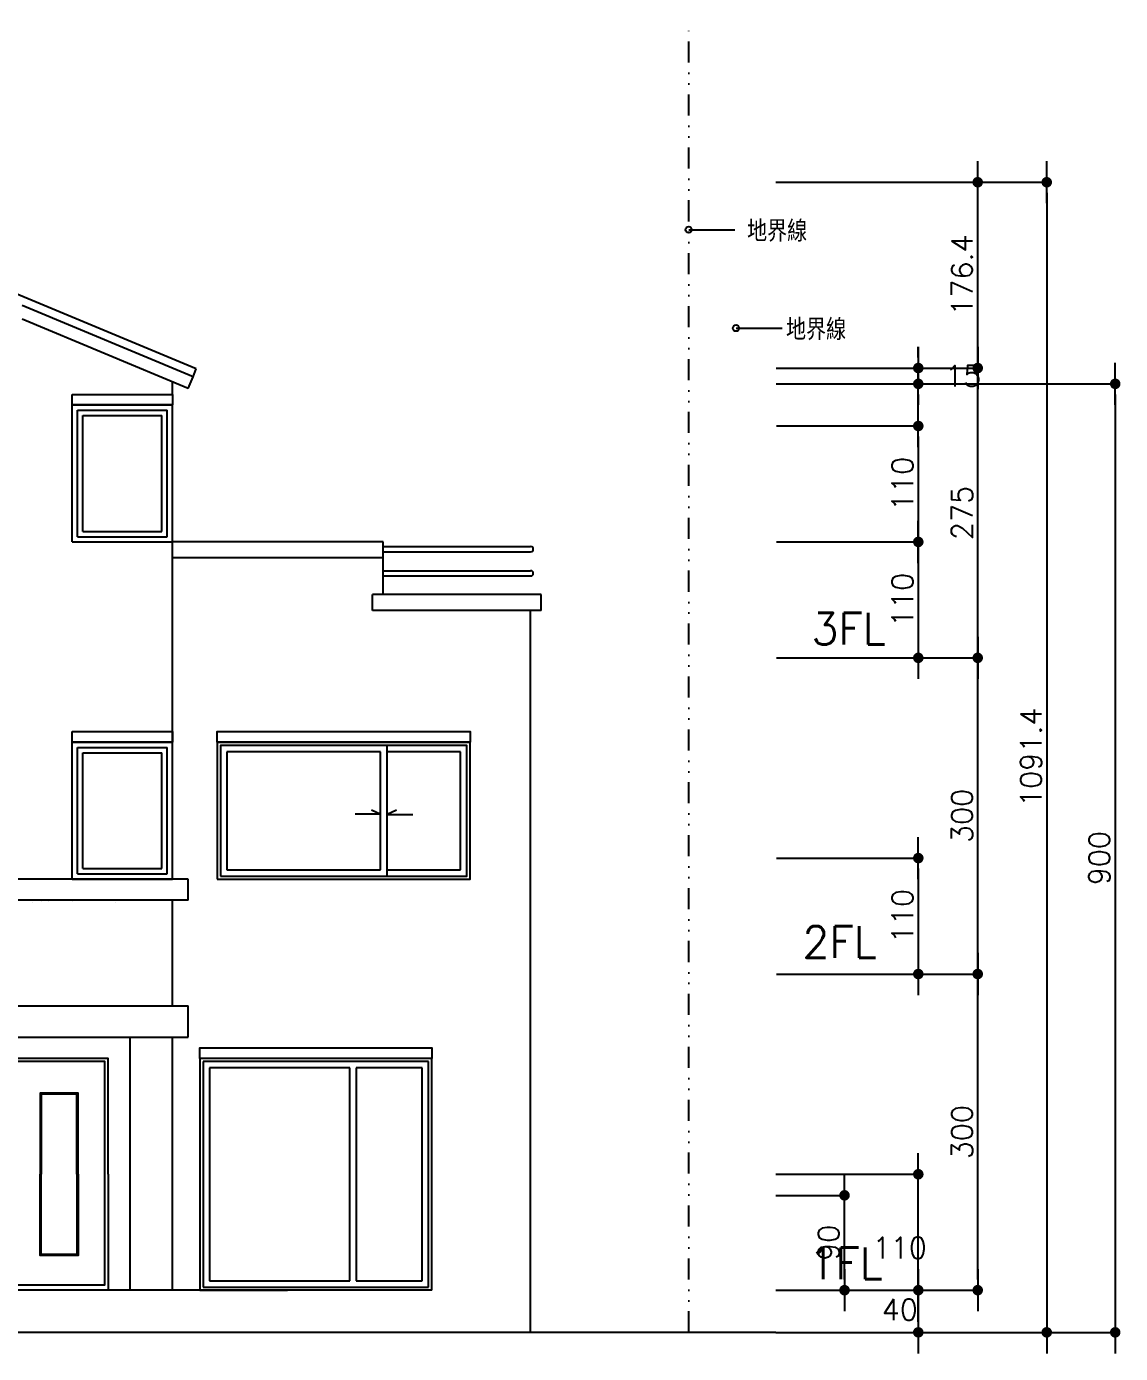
# Model space of a CAD drawing. Extents: x 32549 to 39694, y 7645 to 11950.
# Drawn here: x 38656 to 39694, y 10632 to 11891 of the extents above; entities that cross this region are included whole.
import ezdxf

# ---------------------------------------------------------------- set-up
doc = ezdxf.new("R2010")
doc.units = 0
doc.header["$LTSCALE"] = 80
doc.header["$MEASUREMENT"] = 0
doc.header["$PDMODE"] = 3
doc.header["$PDSIZE"] = -5
doc.linetypes.add('DIVIDE2', pattern=[0.625, 0.25, -0.125, 0, -0.125, 0, -0.125])
doc.layers.get('0').update_dxf_attribs({"linetype": 'CONTINUOUS'})
doc.layers.get('DEFPOINTS').update_dxf_attribs({"linetype": 'CONTINUOUS'})
for name, color, linetype in [('C2', 2, 'CONTINUOUS'), ('C3', 3, 'CONTINUOUS'), ('C4', 4, 'CONTINUOUS'), ('C7', 7, 'CONTINUOUS'), ('CHINA', 3, 'CONTINUOUS'), ('CHINA1', 2, 'CONTINUOUS'), ('DIM', 4, 'CONTINUOUS'), ('DOOR', 4, 'CONTINUOUS'), ('LAYER1', 3, 'CONTINUOUS'), ('LAYER2', 9, 'CONTINUOUS'), ('P-POINT', 1, 'CONTINUOUS'), ('PAINT', 11, 'CONTINUOUS'), ('RAILING', 4, 'CONTINUOUS'), ('WALL2', 7, 'CONTINUOUS'), ('WINDOW', 6, 'CONTINUOUS'), ('WINDOW1', 6, 'CONTINUOUS')]:
    doc.layers.add(name, color=color, linetype=linetype)
doc.styles.add('AEH', font='SIMPLEX.SHX', dxfattribs={"bigfont": 'AE.SHX'})
doc.styles.add('STYLE1', font='SIMPLEX.SHX', dxfattribs={"bigfont": 'JE.SHX'})
doc.dimstyles.get("Standard").update_dxf_attribs({"dimscale": 10, "dimtxt": 2, "dimasz": 1, "dimexe": 0, "dimexo": 0, "dimgap": 0.5, "dimtad": 1, "dimtoh": 1, "dimdec": 1, "dimdsep": 46, "dimtxsty": 'STYLE1', "dimblk1": 'DOT', "dimblk2": 'DOT', "dimsah": 1, "dimcen": 0.09, "dimadec": 0, "dimazin": 0, "dimtfac": 1, "dimtdec": 1, "dimtofl": 0, "dimtmove": 2, "dimatfit": 3, "dimldrblk": 'DOT', "dimfxl": 0, "dimtolj": 1, "dimarcsym": 0})

# ---------------------------------------------------------------- blocks, each defined once
blk = doc.blocks.new('A$C486668CE')
at = {"layer": 'LAYER1', "linetype": 'Continuous'}
for p, q in [((24.5, 0.4), (0, 0.4)), ((15.6, 4.6), (24.5, 0.4)), ((39.2, 4.3), (30.3, 0)), ((30.3, 0), (54.8, 0))]:
    blk.add_line(p, q, dxfattribs=at)
blk = doc.blocks.new('DOT')
blk.add_line((-2, 0), (2, 0))
at = {"const_width": 0.5}
blk.add_lwpolyline([(-0.25, 0, 1), (0.25, 0, 1)], format="xyb", close=True, dxfattribs=at)
blk = doc.blocks.new('*D94')
at = {"layer": 'DEFPOINTS', "color": 0}
for p in [(39383.6, 11743.5), (39558.3, 11743.5), (39367, 11567.2)]:
    blk.add_point(p, dxfattribs=at)
at = {"layer": 'DIM', "color": 0, "lineweight": -2}
for p, q in [((39383.6, 11743.5), (39558.3, 11743.5)), ((39558.3, 11577.2), (39558.3, 11733.5)), ((39367, 11567.2), (39558.3, 11567.2))]:
    blk.add_line(p, q, dxfattribs=at)
at = {"layer": 'DIM', "color": 0, "lineweight": -2, "xscale": 10, "yscale": 10, "zscale": 10}
for p, rotation in [((39558.3, 11743.5), 90), ((39558.3, 11567.2), 270)]:
    blk.add_blockref('DOT', p, dxfattribs=dict(at, rotation=rotation))
at = {"layer": 'DIM', "color": 0, "insert": (39543.3, 11655.4), "char_height": 20, "attachment_point": 5, "rotation": 90, "style": 'STYLE1'}
blk.add_mtext('\\A1;176.4', dxfattribs=at)
blk = doc.blocks.new('*D93')
at = {"layer": 'DEFPOINTS', "color": 0}
for p in [(39367, 11567.2), (39367, 11552.2), (39501.9, 11552.2)]:
    blk.add_point(p, dxfattribs=at)
at = {"layer": 'DIM', "color": 0, "lineweight": -2}
for p, q in [((39501.9, 11577.2), (39501.9, 11587.2)), ((39367, 11567.2), (39501.9, 11567.2)), ((39367, 11552.2), (39501.9, 11552.2)), ((39501.9, 11542.2), (39501.9, 11532.2))]:
    blk.add_line(p, q, dxfattribs=at)
at = {"layer": 'DIM', "color": 0, "lineweight": -2, "xscale": 10, "yscale": 10, "zscale": 10}
for p, rotation in [((39501.9, 11567.2), 270), ((39501.9, 11552.2), 90)]:
    blk.add_blockref('DOT', p, dxfattribs=dict(at, rotation=rotation))
at = {"layer": 'DIM', "color": 0, "insert": (39544.4, 11559.7), "char_height": 20, "attachment_point": 5, "style": 'STYLE1'}
blk.add_mtext('\\A1;15', dxfattribs=at)
blk = doc.blocks.new('*D91')
at = {"layer": 'DEFPOINTS', "color": 0}
for p in [(39413.7, 10992.2), (39558.3, 10992.2), (39413.7, 10692.2)]:
    blk.add_point(p, dxfattribs=at)
at = {"layer": 'DIM', "color": 0, "lineweight": -2}
for p, q in [((39413.7, 10992.2), (39558.3, 10992.2)), ((39558.3, 10702.2), (39558.3, 10982.2)), ((39413.7, 10692.2), (39558.3, 10692.2))]:
    blk.add_line(p, q, dxfattribs=at)
at = {"layer": 'DIM', "color": 0, "lineweight": -2, "xscale": 10, "yscale": 10, "zscale": 10}
for p, rotation in [((39558.3, 10992.2), 90), ((39558.3, 10692.2), 270)]:
    blk.add_blockref('DOT', p, dxfattribs=dict(at, rotation=rotation))
at = {"layer": 'DIM', "color": 0, "insert": (39543.3, 10842.2), "char_height": 20, "attachment_point": 5, "rotation": 90, "style": 'STYLE1'}
blk.add_mtext('\\A1;300', dxfattribs=at)
blk = doc.blocks.new('*D90')
at = {"layer": 'DEFPOINTS', "color": 0}
for p in [(39413.7, 11292.2), (39558.3, 11292.2), (39413.7, 10992.2)]:
    blk.add_point(p, dxfattribs=at)
at = {"layer": 'DIM', "color": 0, "lineweight": -2}
for p, q in [((39413.7, 11292.2), (39558.3, 11292.2)), ((39558.3, 11002.2), (39558.3, 11282.2)), ((39413.7, 10992.2), (39558.3, 10992.2))]:
    blk.add_line(p, q, dxfattribs=at)
at = {"layer": 'DIM', "color": 0, "lineweight": -2, "xscale": 10, "yscale": 10, "zscale": 10}
for p, rotation in [((39558.3, 11292.2), 90), ((39558.3, 10992.2), 270)]:
    blk.add_blockref('DOT', p, dxfattribs=dict(at, rotation=rotation))
at = {"layer": 'DIM', "color": 0, "insert": (39543.3, 11142.2), "char_height": 20, "attachment_point": 5, "rotation": 90, "style": 'STYLE1'}
blk.add_mtext('\\A1;300', dxfattribs=at)
blk = doc.blocks.new('A$C41834BD2')
at = {"layer": 'C7'}
for p, q in [((0, 10), (95, 10)), ((0, 0), (0, 10)), ((95, 10), (95, 0)), ((95, 0), (0, 0))]:
    blk.add_line(p, q, dxfattribs=at)
blk = doc.blocks.new('*D89')
at = {"layer": 'DEFPOINTS', "color": 0}
for p in [(39366.6, 10692.2), (39501.9, 10692.2), (39366.6, 10652.2)]:
    blk.add_point(p, dxfattribs=at)
at = {"layer": 'DIM', "color": 0, "lineweight": -2}
for p, q in [((39366.6, 10692.2), (39501.9, 10692.2)), ((39501.9, 10662.2), (39501.9, 10682.2)), ((39366.6, 10652.2), (39501.9, 10652.2))]:
    blk.add_line(p, q, dxfattribs=at)
at = {"layer": 'DIM', "color": 0, "lineweight": -2, "xscale": 10, "yscale": 10, "zscale": 10}
for p, rotation in [((39501.9, 10692.2), 90), ((39501.9, 10652.2), 270)]:
    blk.add_blockref('DOT', p, dxfattribs=dict(at, rotation=rotation))
at = {"layer": 'DIM', "color": 0, "insert": (39484.3, 10673.8), "char_height": 20, "attachment_point": 5, "style": 'STYLE1'}
blk.add_mtext('\\A1;40', dxfattribs=at)
blk = doc.blocks.new('*D88')
at = {"layer": 'DEFPOINTS', "color": 0}
for p in [(39366.6, 10802.2), (39501.9, 10802.2), (39366.6, 10692.2)]:
    blk.add_point(p, dxfattribs=at)
at = {"layer": 'DIM', "color": 0, "lineweight": -2}
for p, q in [((39366.6, 10802.2), (39501.9, 10802.2)), ((39501.9, 10702.2), (39501.9, 10792.2)), ((39366.6, 10692.2), (39501.9, 10692.2))]:
    blk.add_line(p, q, dxfattribs=at)
at = {"layer": 'DIM', "color": 0, "lineweight": -2, "xscale": 10, "yscale": 10, "zscale": 10}
for p, rotation in [((39501.9, 10802.2), 90), ((39501.9, 10692.2), 270)]:
    blk.add_blockref('DOT', p, dxfattribs=dict(at, rotation=rotation))
at = {"layer": 'DIM', "color": 0, "insert": (39484.3, 10732.4), "char_height": 20, "attachment_point": 5, "style": 'STYLE1'}
blk.add_mtext('\\A1;110', dxfattribs=at)
blk = doc.blocks.new('*D87')
at = {"layer": 'DEFPOINTS', "color": 0}
for p in [(39367.3, 11102.2), (39367.3, 10992.2), (39501.9, 10992.2)]:
    blk.add_point(p, dxfattribs=at)
at = {"layer": 'DIM', "color": 0, "lineweight": -2}
for p, q in [((39367.3, 11102.2), (39501.9, 11102.2)), ((39501.9, 11092.2), (39501.9, 11002.2)), ((39367.3, 10992.2), (39501.9, 10992.2))]:
    blk.add_line(p, q, dxfattribs=at)
at = {"layer": 'DIM', "color": 0, "lineweight": -2, "xscale": 10, "yscale": 10, "zscale": 10}
for p, rotation in [((39501.9, 11102.2), 90), ((39501.9, 10992.2), 270)]:
    blk.add_blockref('DOT', p, dxfattribs=dict(at, rotation=rotation))
at = {"layer": 'DIM', "color": 0, "insert": (39486.9, 11047.2), "char_height": 20, "attachment_point": 5, "rotation": 90, "style": 'STYLE1'}
blk.add_mtext('\\A1;110', dxfattribs=at)
blk = doc.blocks.new('*D86')
at = {"layer": 'DEFPOINTS', "color": 0, "linetype": 'Continuous'}
for p in [(39366.6, 10782.2), (39431.9, 10782.2), (39366.6, 10692.2)]:
    blk.add_point(p, dxfattribs=at)
at = {"layer": 'DIM', "color": 0, "linetype": 'Continuous', "lineweight": -2}
for p, q in [((39366.6, 10782.2), (39431.9, 10782.2)), ((39431.9, 10702.2), (39431.9, 10772.2)), ((39366.6, 10692.2), (39431.9, 10692.2))]:
    blk.add_line(p, q, dxfattribs=at)
at = {"layer": 'DIM', "color": 0, "linetype": 'Continuous', "lineweight": -2, "xscale": 10, "yscale": 10, "zscale": 10}
for p, rotation in [((39431.9, 10782.2), 90), ((39431.9, 10692.2), 270)]:
    blk.add_blockref('DOT', p, dxfattribs=dict(at, rotation=rotation))
at = {"layer": 'DIM', "color": 0, "linetype": 'Continuous', "insert": (39416.9, 10737.2), "char_height": 20, "attachment_point": 5, "rotation": 90, "style": 'STYLE1'}
blk.add_mtext('\\A1;90', dxfattribs=at)
blk = doc.blocks.new('*D85')
at = {"layer": 'DEFPOINTS', "color": 0}
for p in [(39367, 11567.2), (39558.3, 11567.2), (39413.7, 11292.2)]:
    blk.add_point(p, dxfattribs=at)
at = {"layer": 'DIM', "color": 0, "lineweight": -2}
for p, q in [((39367, 11567.2), (39558.3, 11567.2)), ((39558.3, 11302.2), (39558.3, 11557.2)), ((39413.7, 11292.2), (39558.3, 11292.2))]:
    blk.add_line(p, q, dxfattribs=at)
at = {"layer": 'DIM', "color": 0, "lineweight": -2, "xscale": 10, "yscale": 10, "zscale": 10}
for p, rotation in [((39558.3, 11567.2), 90), ((39558.3, 11292.2), 270)]:
    blk.add_blockref('DOT', p, dxfattribs=dict(at, rotation=rotation))
at = {"layer": 'DIM', "color": 0, "insert": (39543.3, 11429.7), "char_height": 20, "attachment_point": 5, "rotation": 90, "style": 'STYLE1'}
blk.add_mtext('\\A1;275', dxfattribs=at)
blk = doc.blocks.new('*D84')
at = {"layer": 'DEFPOINTS', "color": 0}
for p in [(39366.6, 11743.5), (39427.7, 10652.2), (39623.8, 10652.2)]:
    blk.add_point(p, dxfattribs=at)
at = {"layer": 'DIM', "color": 0, "lineweight": -2}
for p, q in [((39366.6, 11743.5), (39623.8, 11743.5)), ((39623.8, 11733.5), (39623.8, 10662.2)), ((39427.7, 10652.2), (39623.8, 10652.2))]:
    blk.add_line(p, q, dxfattribs=at)
at = {"layer": 'DIM', "color": 0, "lineweight": -2, "xscale": 10, "yscale": 10, "zscale": 10}
for p, rotation in [((39623.8, 11743.5), 90), ((39623.8, 10652.2), 270)]:
    blk.add_blockref('DOT', p, dxfattribs=dict(at, rotation=rotation))
at = {"layer": 'DIM', "color": 0, "insert": (39608.8, 11197.9), "char_height": 20, "attachment_point": 5, "rotation": 90, "style": 'STYLE1'}
blk.add_mtext('\\A1;1091.4', dxfattribs=at)
blk = doc.blocks.new('*D83')
at = {"layer": 'DEFPOINTS', "color": 0}
for p in [(39367.3, 11402.2), (39367.3, 11292.2), (39501.9, 11292.2)]:
    blk.add_point(p, dxfattribs=at)
at = {"layer": 'DIM', "color": 0, "lineweight": -2}
for p, q in [((39367.3, 11402.2), (39501.9, 11402.2)), ((39501.9, 11392.2), (39501.9, 11302.2)), ((39367.3, 11292.2), (39501.9, 11292.2))]:
    blk.add_line(p, q, dxfattribs=at)
at = {"layer": 'DIM', "color": 0, "lineweight": -2, "xscale": 10, "yscale": 10, "zscale": 10}
for p, rotation in [((39501.9, 11402.2), 90), ((39501.9, 11292.2), 270)]:
    blk.add_blockref('DOT', p, dxfattribs=dict(at, rotation=rotation))
at = {"layer": 'DIM', "color": 0, "insert": (39486.9, 11347.2), "char_height": 20, "attachment_point": 5, "rotation": 90, "style": 'STYLE1'}
blk.add_mtext('\\A1;110', dxfattribs=at)
blk = doc.blocks.new('*D92')
at = {"layer": 'DEFPOINTS', "color": 0}
for p in [(39367.3, 11512.2), (39367.3, 11402.2), (39501.9, 11402.2)]:
    blk.add_point(p, dxfattribs=at)
at = {"layer": 'DIM', "color": 0, "lineweight": -2}
for p, q in [((39367.3, 11512.2), (39501.9, 11512.2)), ((39501.9, 11502.2), (39501.9, 11412.2)), ((39367.3, 11402.2), (39501.9, 11402.2))]:
    blk.add_line(p, q, dxfattribs=at)
at = {"layer": 'DIM', "color": 0, "lineweight": -2, "xscale": 10, "yscale": 10, "zscale": 10}
for p, rotation in [((39501.9, 11512.2), 90), ((39501.9, 11402.2), 270)]:
    blk.add_blockref('DOT', p, dxfattribs=dict(at, rotation=rotation))
at = {"layer": 'DIM', "color": 0, "insert": (39486.9, 11457.2), "char_height": 20, "attachment_point": 5, "rotation": 90, "style": 'STYLE1'}
blk.add_mtext('\\A1;110', dxfattribs=at)
blk = doc.blocks.new('*D82')
at = {"layer": 'DEFPOINTS', "color": 0}
for p in [(39367, 11552.2), (39427.7, 10652.2), (39688.8, 10652.2)]:
    blk.add_point(p, dxfattribs=at)
at = {"layer": 'DIM', "color": 0, "lineweight": -2}
for p, q in [((39367, 11552.2), (39688.8, 11552.2)), ((39688.8, 11542.2), (39688.8, 10662.2)), ((39427.7, 10652.2), (39688.8, 10652.2))]:
    blk.add_line(p, q, dxfattribs=at)
at = {"layer": 'DIM', "color": 0, "lineweight": -2, "xscale": 10, "yscale": 10, "zscale": 10}
for p, rotation in [((39688.8, 11552.2), 90), ((39688.8, 10652.2), 270)]:
    blk.add_blockref('DOT', p, dxfattribs=dict(at, rotation=rotation))
at = {"layer": 'DIM', "color": 0, "insert": (39673.8, 11102.2), "char_height": 20, "attachment_point": 5, "rotation": 90, "style": 'STYLE1'}
blk.add_mtext('\\A1;900', dxfattribs=at)

msp = doc.modelspace()

# ---------------------------------------------------------------- linework, layer by layer
at = {"linetype": 'Continuous'}
msp.add_line((39366.64, 10652.17), (37648.95, 10652.17), dxfattribs=at)
at = {"layer": 'C2'}
for p, q in [((38813.64, 11558.99), (38651.53, 11626.54)), ((38809.03, 11547.92), (38651.53, 11613.54)), ((38809.03, 11547.92), (38813.64, 11558.99)), ((38794.03, 10692.17), (38794.03, 10932.17)), ((39040.17, 10692.17), (37989.03, 10692.17))]:
    msp.add_line(p, q, dxfattribs=at)
at = {"layer": 'C3', "linetype": 'Continuous'}
for p, q in [((39284.05, 11698.49), (39327.83, 11698.49)), ((39328.93, 11605.09), (39372.72, 11605.09))]:
    msp.add_line(p, q, dxfattribs=at)
at = {"layer": 'C3'}
for p, q in [((39144.03, 11352.17), (38984.03, 11352.17)), ((38984.03, 11337.17), (38984.03, 11352.17)), ((39144.03, 11337.17), (39144.03, 11352.17)), ((39144.03, 11337.17), (38984.03, 11337.17)), ((38809.03, 11082.17), (38539.03, 11082.17)), ((38809.03, 11062.17), (38809.03, 11082.17)), ((38809.03, 11062.17), (38539.03, 11062.17)), ((38539.03, 10962.17), (38809.03, 10962.17)), ((38809.03, 10932.17), (38809.03, 10962.17)), ((38539.03, 10932.17), (38809.03, 10932.17))]:
    msp.add_line(p, q, dxfattribs=at)
at = {"layer": 'C3', "color": 1}
msp.add_line((38794.03, 10962.17), (38794.03, 11062.17), dxfattribs=at)
at = {"layer": 'C4'}
for p, q in [((38794.03, 11542.17), (38794.03, 11554.17)), ((38994.03, 11402.17), (38794.03, 11402.17)), ((38994.03, 11402.17), (38794.03, 11402.17)), ((38794.03, 11212.17), (38794.03, 11402.17)), ((38994.03, 11352.17), (38994.03, 11402.17)), ((38994.03, 11387.17), (38794.03, 11387.17)), ((39134.03, 10652.17), (39134.03, 11337.17)), ((38754.03, 10692.17), (38754.03, 10932.17))]:
    msp.add_line(p, q, dxfattribs=at)
at = {"layer": 'C7', "color": 3, "linetype": 'DIVIDE2'}
msp.add_line((39284.05, 10652.17), (39284.05, 11891.23), dxfattribs=at)
at = {"layer": 'C7'}
for p, q in [((38816.72, 11566.38), (38391.53, 11743.54)), ((38699.03, 11532.17), (38699.03, 11542.17)), ((38699.03, 11542.17), (38794.03, 11542.17)), ((38794.03, 11542.17), (38794.03, 11532.17)), ((38794.03, 11532.17), (38699.03, 11532.17))]:
    msp.add_line(p, q, dxfattribs=at)
for points in [[(38836.53, 11212.17), (38836.53, 11222.17), (39076.53, 11222.17), (39076.53, 11212.17), (38836.53, 11212.17)], [(38836.53, 11212.17), (38836.53, 11222.17), (39076.53, 11222.17), (39076.53, 11212.17), (38836.53, 11212.17)], [(38836.53, 11212.17), (38836.53, 11222.17), (39076.53, 11222.17), (39076.53, 11212.17), (38836.53, 11212.17)], [(38836.53, 11212.17), (38836.53, 11222.17), (39076.53, 11222.17), (39076.53, 11212.17), (38836.53, 11212.17)], [(38820.17, 10912.14), (38820.17, 10922.14), (39040.17, 10922.14), (39040.17, 10912.14), (38820.17, 10912.14)]]:
    msp.add_lwpolyline(points, dxfattribs=at)
at = {"layer": 'DOOR'}
for points in [[(38732.98, 10802.17), (38732.98, 10912.17), (38597.98, 10912.17), (38597.98, 10692.17)], [(38729.98, 10802.17), (38729.98, 10909.17), (38600.98, 10909.17), (38600.98, 10697.17), (38729.98, 10697.17), (38729.98, 10802.17)], [(38704.48, 10802.17), (38704.48, 10879.17), (38668.48, 10879.17), (38668.48, 10802.17)], [(38703.48, 10802.17), (38703.48, 10878.17), (38669.48, 10878.17), (38669.48, 10802.17)], [(38704.48, 10802.17), (38704.48, 10725.17), (38668.48, 10725.17), (38668.48, 10802.17)], [(38703.48, 10802.17), (38703.48, 10726.17), (38669.48, 10726.17), (38669.48, 10802.17)], [(38732.98, 10802.17), (38732.98, 10692.17)]]:
    msp.add_lwpolyline(points, dxfattribs=at)
at = {"layer": 'LAYER2'}
msp.add_line((38991.53, 11203.17), (38845.53, 11203.17), dxfattribs=at)
at = {"layer": 'P-POINT'}
for centre in [(39284.05, 11698.49), (39328.93, 11605.09)]:
    msp.add_circle(centre, 3, dxfattribs=at)
at = {"layer": 'PAINT'}
for p, q in [((38709.03, 11412.17), (38709.03, 11522.17)), ((38709.03, 11522.17), (38784.03, 11522.17)), ((38784.03, 11412.17), (38784.03, 11522.17)), ((38709.03, 11412.17), (38784.03, 11412.17)), ((38839.74, 11211.84), (38839.74, 11211.84)), ((38997.53, 11209.17), (38997.53, 11085.17)), ((38709.03, 11092.17), (38709.03, 11202.17)), ((38709.03, 11202.17), (38784.03, 11202.17)), ((38784.03, 11092.17), (38784.03, 11202.17)), ((38845.53, 11203.17), (38845.53, 11091.17)), ((38991.53, 11091.17), (38991.53, 11203.17)), ((39067.53, 11203.17), (38997.53, 11203.17)), ((39067.53, 11091.17), (39067.53, 11203.17)), ((38709.03, 11092.17), (38784.03, 11092.17)), ((38845.53, 11091.17), (38991.53, 11091.17)), ((38997.53, 11091.17), (39067.53, 11091.17)), ((38659.66, 11061.65), (38659.66, 11061.65)), ((38661.4, 11060.14), (38661.4, 11060.14)), ((38669.53, 11061.21), (38669.53, 11061.21)), ((38676.74, 11060.71), (38676.74, 11060.71)), ((38699.67, 11061.3), (38699.67, 11061.3)), ((38703.75, 11061.68), (38703.75, 11061.68)), ((38729.92, 11062.01), (38729.92, 11062.01)), ((38740.28, 11060.42), (38740.28, 11060.42)), ((38755.51, 11061.89), (38755.51, 11061.89)), ((38847.31, 10912.3), (38847.31, 10912.3)), ((38847.31, 10912.3), (38847.31, 10912.3)), ((38847.31, 10912.3), (38847.31, 10912.3)), ((38847.31, 10912.3), (38847.31, 10912.3)), ((38962.31, 10903.14), (38829.17, 10903.14)), ((38829.17, 10903.14), (38829.17, 10701.14)), ((38962.31, 10701.14), (38962.31, 10903.14)), ((39031.17, 10903.14), (38968.31, 10903.14)), ((38968.31, 10903.14), (38968.31, 10701.14)), ((39031.17, 10701.14), (39031.17, 10903.14)), ((38829.17, 10701.14), (38962.31, 10701.14)), ((38968.31, 10701.14), (39031.17, 10701.14))]:
    msp.add_line(p, q, dxfattribs=at)
at = {"layer": 'RAILING'}
for p, q in [((38994.03, 11397.83), (39134.03, 11397.83)), ((38994.03, 11392.83), (39134.03, 11392.83)), ((38994.03, 11374.88), (39134.03, 11374.88)), ((38994.03, 11369.88), (39134.03, 11369.88))]:
    msp.add_line(p, q, dxfattribs=at)
for centre in [(39134.03, 11395.33), (39134.03, 11372.38)]:
    msp.add_arc(centre, 2.5, 270, 90, dxfattribs=at)
at = {"layer": 'WALL2'}
msp.add_line((38813.64, 11558.99), (38816.72, 11566.38), dxfattribs=at)
at = {"layer": 'WINDOW'}
for p, q in [((39040.17, 10912.14), (38820.17, 10912.14)), ((38820.17, 10912.14), (38820.17, 10692.17)), ((39037.17, 10909.14), (38823.17, 10909.14)), ((38823.17, 10909.14), (38823.17, 10695.14)), ((39037.17, 10695.14), (39037.17, 10909.14)), ((39040.17, 10692.17), (39040.17, 10912.14)), ((38820.17, 10692.14), (38903.38, 10692.14)), ((38823.17, 10695.14), (39037.17, 10695.14))]:
    msp.add_line(p, q, dxfattribs=at)
for points in [[(38836.53, 11082.17), (39076.53, 11082.17), (39076.53, 11212.17), (38836.53, 11212.17)], [(38839.53, 11085.17), (39073.53, 11085.17), (39073.53, 11209.17), (38839.53, 11209.17)]]:
    msp.add_lwpolyline(points, close=True, dxfattribs=at)
at = {"layer": 'WINDOW1'}
for p, q in [((38699.03, 11402.17), (38699.03, 11532.17)), ((38699.03, 11532.17), (38794.03, 11532.17)), ((38704.03, 11407.17), (38704.03, 11527.17)), ((38704.03, 11527.17), (38789.03, 11527.17)), ((38789.03, 11407.17), (38789.03, 11527.17)), ((38794.03, 11402.17), (38794.03, 11532.17)), ((38794.03, 11402.17), (38794.03, 11532.17)), ((38704.03, 11407.17), (38789.03, 11407.17)), ((38699.03, 11402.17), (38794.03, 11402.17)), ((38699.03, 11082.17), (38699.03, 11212.17)), ((38699.03, 11212.17), (38794.03, 11212.17)), ((38704.03, 11087.17), (38704.03, 11207.17)), ((38704.03, 11207.17), (38789.03, 11207.17)), ((38789.03, 11087.17), (38789.03, 11207.17)), ((38794.03, 11082.17), (38794.03, 11212.17)), ((38794.03, 11082.17), (38794.03, 11212.17)), ((38836.53, 11212.17), (39076.53, 11212.17)), ((38836.53, 11212.17), (39076.53, 11212.17)), ((38836.53, 11212.17), (39076.53, 11212.17)), ((38836.53, 11212.17), (39076.53, 11212.17)), ((38699.03, 11082.17), (38794.03, 11082.17)), ((38704.03, 11087.17), (38789.03, 11087.17))]:
    msp.add_line(p, q, dxfattribs=at)

# ---------------------------------------------------------------- block references
at = {"linetype": 'Continuous'}
msp.add_blockref('A$C41834BD2', (38699.03, 11212.17), dxfattribs=at)
at = {"layer": 'LAYER1', "linetype": 'Continuous'}
msp.add_blockref('A$C486668CE', (38967.41, 11143.42), dxfattribs=at)

# ---------------------------------------------------------------- texts
at = {"layer": 'CHINA', "style": 'AEH'}
for p in [(39339.42, 11687.11), (39376.39, 11593.71)]:
    msp.add_text('地界線', height=20, dxfattribs=at).set_placement(p)
at = {"layer": 'CHINA1', "style": 'AEH'}
for s, p in [('3FL', (39400.42, 11304.81)), ('2FL', (39391.84, 11007.62)), ('1FL', (39397.64, 10702.67))]:
    msp.add_text(s, height=30, dxfattribs=at).set_placement(p)

# ---------------------------------------------------------------- dimensions: what is measured, and where the dimension line sits
at = {"layer": 'DIM'}
for base, p1, p2, picture, middle in [((39623.77, 10652.17), (39366.64, 11743.54), (39427.71, 10652.17), '*D84', (39608.77, 11197.85)), ((39558.34, 11743.54), (39366.96, 11567.17), (39383.59, 11743.54), '*D94', (39543.34, 11655.35)), ((39501.94, 11552.17), (39366.96, 11567.17), (39366.96, 11552.17), '*D93', (39544.44, 11559.67)), ((39558.34, 11567.17), (39413.68, 11292.17), (39366.96, 11567.17), '*D85', (39543.34, 11429.67)), ((39688.77, 10652.17), (39366.96, 11552.17), (39427.71, 10652.17), '*D82', (39673.77, 11102.17)), ((39501.94, 11402.17), (39367.27, 11512.17), (39367.27, 11402.17), '*D92', (39486.94, 11457.17)), ((39501.94, 11292.17), (39367.27, 11402.17), (39367.27, 11292.17), '*D83', (39486.94, 11347.17)), ((39558.34, 11292.17), (39413.68, 10992.17), (39413.68, 11292.17), '*D90', (39543.34, 11142.17)), ((39501.94, 10992.17), (39367.27, 11102.17), (39367.27, 10992.17), '*D87', (39486.94, 11047.17)), ((39558.34, 10992.17), (39413.68, 10692.17), (39413.68, 10992.17), '*D91', (39543.34, 10842.17))]:
    dim = msp.add_linear_dim(base=base, p1=p1, p2=p2, angle=90, dimstyle='Standard', dxfattribs=at)
    dim.commit()
    dim.dimension.update_dxf_attribs({"geometry": picture, "text_midpoint": middle})
for base, p1, p2, picture, middle in [((39501.94, 10802.17), (39366.64, 10692.17), (39366.64, 10802.17), '*D88', (39484.3, 10732.39)), ((39501.94, 10692.17), (39366.64, 10652.17), (39366.64, 10692.17), '*D89', (39484.3, 10673.77))]:
    dim = msp.add_linear_dim(base=base, p1=p1, p2=p2, angle=90, dimstyle='Standard', dxfattribs=at)
    dim.commit()
    dim.dimension.update_dxf_attribs({"geometry": picture, "text_midpoint": middle, "dimtype": 160})
at = {"layer": 'DIM', "linetype": 'Continuous'}
dim = msp.add_linear_dim(base=(39431.89, 10782.17), p1=(39366.64, 10692.17), p2=(39366.64, 10782.17), angle=90, dimstyle='Standard', override={"dimtmove": 0}, dxfattribs=at)
dim.commit()
dim.dimension.update_dxf_attribs({"geometry": '*D86', "text_midpoint": (39416.89, 10737.17)})

doc.saveas('drawing.dxf')
